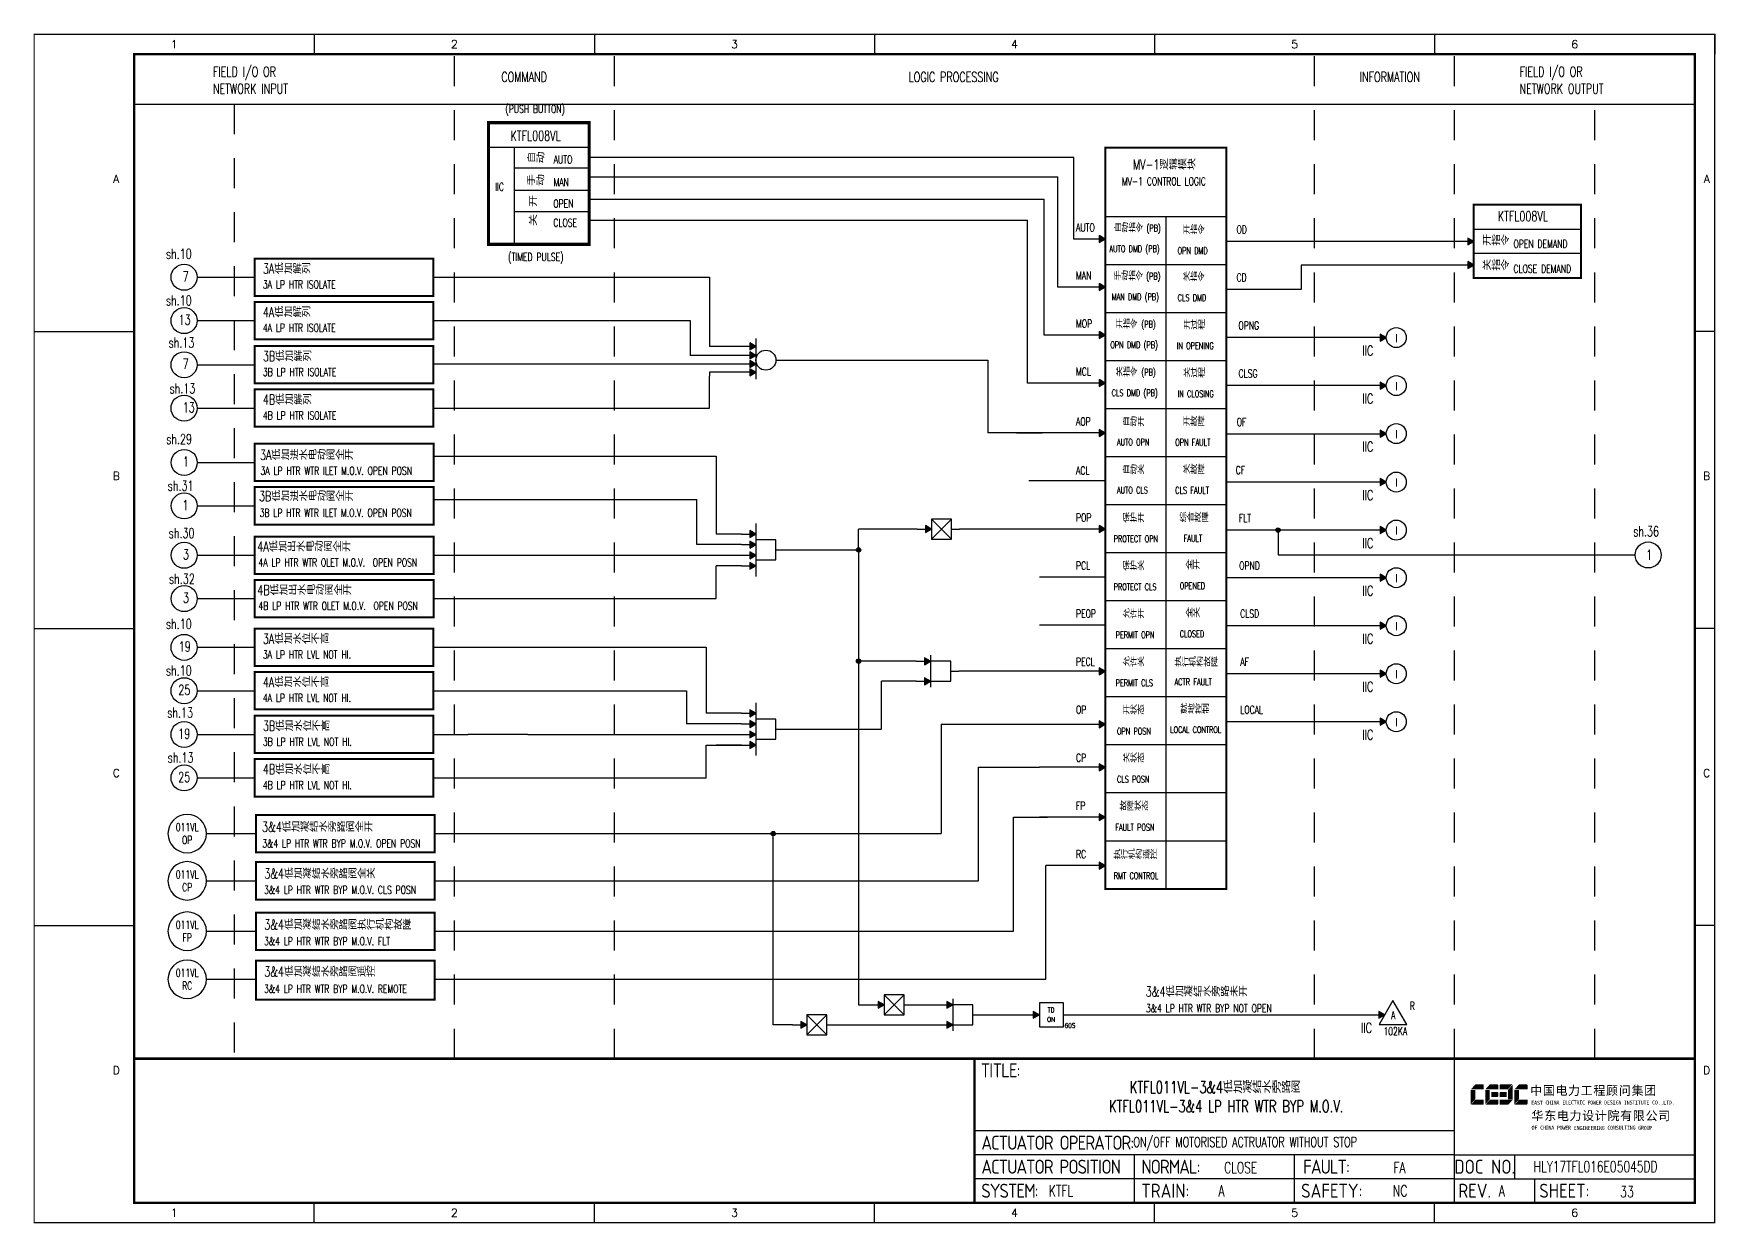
# Model space of a CAD drawing. Header units: millimetres. Extents: x 6586 to 9951, y 1074 to 5865.
# Drawn here: x 8610.6 to 9030.9, y 3551.6 to 3848.9 of the extents above; entities that cross this region are included whole.
import ezdxf
from ezdxf.enums import TextEntityAlignment as Align

# ---------------------------------------------------------------- set-up
doc = ezdxf.new("R2010")
doc.units = ezdxf.units.MM
doc.linetypes.add('DASHED', pattern=[0.75, 0.5, -0.25])
doc.linetypes.add('JIS_02_0.7', pattern=[1.35, 0.75, -0.6])
for name, color, linetype in [('BLOCK', 7, 'Continuous'), ('BORDER', 1, 'Continuous'), ('INSTRUMENT', 4, 'Continuous'), ('MLINE', 6, 'Continuous'), ('TITLE', 1, 'Continuous'), ('TK', 7, 'Continuous'), ('图框_外框线', 7, 'Continuous'), ('图框_标题栏文字', 6, 'Continuous')]:
    doc.layers.add(name, color=color, linetype=linetype)
doc.styles.add('DANIEL', font='COMPLEX', dxfattribs={"width": 0.7, "bigfont": 'GVFS'})
doc.styles.add('ecepdi', font='simhei.ttf', dxfattribs={"width": 0.9})
doc.styles.get("Standard").update_dxf_attribs({"font": 'romans.shx', "width": 0.7, "bigfont": '@0hztxta.shx'})
doc.styles.add('工程字', font='gbenor.shx', dxfattribs={"bigfont": 'gbcbig.shx'})

# ---------------------------------------------------------------- blocks, each defined once
blk = doc.blocks.new('INS00')
at = {"layer": 'INSTRUMENT', "color": 0}
blk.add_lwpolyline([(6, 0, 1), (-6, 0, 1)], format="xyb", close=True, dxfattribs=at)
at = {"layer": 'INSTRUMENT', "flags": 1}
for tag, p in [('INSNAM', (0, 9)), ('INSDGN', (0, -9)), ('INSSUP', (0, -15)), ('INSTYP', (0, -12)), ('INSMAN', (0, -18)), ('INSREM', (0, -21))]:
    blk.add_attdef(tag, text='', height=3, dxfattribs=at).set_placement(p, align=Align.TOP_CENTER)
at = {"layer": 'INSTRUMENT', "width": 0.7}
for tag, p in [('INSHH', (6, 3.5)), ('INSL', (6, -3)), ('INSLL', (6, -6))]:
    blk.add_attdef(tag, p, '', height=2.5, dxfattribs=at)
for tag, p in [('INSIDE', (0, 2)), ('INSSYS', (0, -2))]:
    blk.add_attdef(tag, text='', height=2.5, dxfattribs=at).set_placement(p, align=Align.MIDDLE)
at = {"layer": 'INSTRUMENT', "linetype": 'DASHED', "width": 0.7}
blk.add_attdef('INSH', (6, 0.5), '', height=2.5, dxfattribs=at)
blk = doc.blocks.new('TD ON')
at = {"layer": 'BORDER'}
blk.add_hatch(color=256, dxfattribs=at).paths.add_polyline_path([(2178.99, 3763.24), (2177.49, 3764.11), (2177.49, 3762.37)])
for p, q in [((2176.99, 3763.24), (2178.99, 3763.24)), ((2184.99, 3763.24), (2186.99, 3763.24))]:
    blk.add_line(p, q, dxfattribs=at)
for points in [[(2184.99, 3766.24), (2178.99, 3766.24), (2178.99, 3760.24), (2184.99, 3760.24)], [(2178.99, 3763.24), (2177.49, 3764.11), (2177.49, 3762.37)]]:
    blk.add_lwpolyline(points, close=True, dxfattribs=at)
at = {"layer": 'BORDER', "style": 'DANIEL', "width": 0.8}
for s, p in [('ON', (2181.94, 3762.09)), ('TD', (2181.94, 3764.43))]:
    blk.add_text(s, height=1.2, dxfattribs=at).set_placement(p, align=Align.MIDDLE)
blk = doc.blocks.new('A$C1E0003F3')
h = blk.add_hatch(color=152)
edge = h.paths.add_edge_path()
edge.add_ellipse((5.15, 4.41), major_axis=(0, 0.211), ratio=0.769231, start_angle=-90, end_angle=0)
edge.add_line((5.15, 4.62), (3.22, 4.62))
edge.add_line((3.22, 4.62), (2.09, 3.35))
edge.add_line((2.09, 3.35), (5.32, 3.35))
edge.add_line((5.32, 3.35), (5.32, 4.41))
h.paths.add_polyline_path([(3.22, 3.23), (2.09, 3.23), (2.09, -0.36), (3.22, 0.91)])
edge = h.paths.add_edge_path()
edge.add_line((5.32, 0.81), (3.27, 0.81))
edge.add_line((3.27, 0.81), (2.13, -0.46))
edge.add_line((2.13, -0.46), (5.15, -0.46))
edge.add_ellipse((5.15, -0.25), major_axis=(0, 0.211), ratio=0.769231, start_angle=180, end_angle=270)
edge.add_line((5.32, -0.25), (5.32, 0.81))
h = blk.add_hatch(color=152)
edge = h.paths.add_edge_path()
edge.add_ellipse((8.78, 4.41), major_axis=(0, 0.211), ratio=0.769231, start_angle=-90, end_angle=0)
edge.add_line((8.78, 4.62), (6.84, 4.62))
edge.add_line((6.84, 4.62), (5.71, 3.35))
edge.add_line((5.71, 3.35), (8.94, 3.35))
edge.add_line((8.94, 3.35), (8.94, 4.41))
h.paths.add_polyline_path([(6.84, 3.23), (5.71, 3.23), (5.71, -0.36), (6.84, 0.91)])
edge = h.paths.add_edge_path()
edge.add_ellipse((8.78, 2.49), major_axis=(0, 0.211), ratio=0.769231, start_angle=-90, end_angle=0)
edge.add_line((8.78, 2.7), (7.22, 2.7))
edge.add_line((7.22, 2.7), (7.22, 1.44))
edge.add_line((7.22, 1.44), (8.78, 1.44))
edge.add_ellipse((8.78, 1.65), major_axis=(0, 0.211), ratio=0.769231, start_angle=180, end_angle=270)
edge.add_line((8.94, 1.65), (8.94, 2.49))
edge = h.paths.add_edge_path()
edge.add_line((8.94, 0.81), (6.89, 0.81))
edge.add_line((6.89, 0.81), (5.75, -0.46))
edge.add_line((5.75, -0.46), (8.78, -0.46))
edge.add_ellipse((8.78, -0.25), major_axis=(0, 0.211), ratio=0.769231, start_angle=180, end_angle=270)
edge.add_line((8.94, -0.25), (8.94, 0.81))
h = blk.add_hatch(color=1)
edge = h.paths.add_edge_path()
edge.add_line((12.48, 4.62), (9.46, 4.62))
edge.add_ellipse((9.46, 4.41), major_axis=(0, 0.211), ratio=0.769231, start_angle=0, end_angle=90)
edge.add_line((9.3, 4.41), (9.3, 3.35))
edge.add_line((9.3, 3.35), (11.35, 3.35))
edge.add_line((11.35, 3.35), (12.48, 4.62))
h.paths.add_polyline_path([(12.57, 4.56), (11.38, 3.23), (11.38, 0.93), (12.57, 0.93)])
edge = h.paths.add_edge_path()
edge.add_line((11.03, 2.7), (9.46, 2.7))
edge.add_ellipse((9.46, 2.49), major_axis=(0, 0.211), ratio=0.769231, start_angle=0, end_angle=90)
edge.add_line((9.3, 2.49), (9.3, 1.65))
edge.add_ellipse((9.46, 1.65), major_axis=(0, 0.211), ratio=0.769231, start_angle=90, end_angle=180)
edge.add_line((9.46, 1.44), (11.03, 1.44))
edge.add_line((11.03, 1.44), (11.03, 2.7))
h = blk.add_hatch(color=152)
edge = h.paths.add_edge_path()
edge.add_ellipse((16.11, 4.41), major_axis=(0, 0.211), ratio=0.769231, start_angle=-90, end_angle=0)
edge.add_line((16.11, 4.62), (14.14, 4.62))
edge.add_line((14.14, 4.62), (13, 3.35))
edge.add_line((13, 3.35), (16.27, 3.35))
edge.add_line((16.27, 3.35), (16.27, 4.41))
h.paths.add_polyline_path([(14.14, 3.23), (13, 3.23), (13, -0.36), (14.14, 0.91)])
edge = h.paths.add_edge_path()
edge.add_line((16.27, 0.81), (14.18, 0.81))
edge.add_line((14.18, 0.81), (13.04, -0.46))
edge.add_line((13.04, -0.46), (16.03, -0.46))
edge.add_ellipse((16.03, -0.15), major_axis=(0, 0.316), ratio=0.769231, start_angle=180, end_angle=270)
edge.add_line((16.27, -0.15), (16.27, 0.81))
h = blk.add_hatch(color=1)
edge = h.paths.add_edge_path()
edge.add_line((12.58, 0.79), (9.3, 0.79))
edge.add_line((9.3, 0.79), (9.3, -0.27))
edge.add_ellipse((9.46, -0.27), major_axis=(0, 0.211), ratio=0.769231, start_angle=90, end_angle=180)
edge.add_line((9.46, -0.48), (11.43, -0.48))
edge.add_line((11.43, -0.48), (12.58, 0.79))
at = {"layer": 'TITLE', "color": 7, "style": 'ecepdi'}
for s, p in [('中', (16.92, 1.94)), ('国', (20.09, 2)), ('电', (23.25, 1.99)), ('力', (26.39, 1.96)), ('程', (32.71, 1.98)), ('顾', (35.9, 1.98)), ('问', (39.09, 1.94)), ('集', (42.26, 1.98)), ('团', (45.42, 2.01)), ('工', (29.53, 1.95)), ('华', (17.24, -4.31)), ('东', (20.45, -4.29)), ('电', (23.62, -4.35)), ('力', (26.75, -4.32)), ('设', (29.92, -4.3)), ('计', (33.05, -4.31)), ('院', (36.26, -4.29)), ('有', (39.41, -4.29)), ('限', (42.57, -4.32)), ('公', (45.78, -4.38)), ('司', (48.91, -4.35))]:
    blk.add_text(s, height=2.2, dxfattribs=at).set_placement(p)
at = {"layer": 'TITLE', "color": 7, "style": 'ecepdi', "width": 0.975}
for s, p in [('E', (17.58, 0.02)), ('A', (18.29, 0.03)), ('S', (19, 0.03)), ('T', (19.7, 0.03)), ('C', (21.1, 0.09)), ('H', (21.77, 0.09)), ('I', (22.46, 0.09)), ('N', (23.17, 0.1)), ('A', (23.86, 0.1)), ('E', (25.35, 0.09)), ('L', (26.05, 0.11)), ('E', (26.76, 0.1)), ('C', (27.46, 0.12)), ('T', (28.18, 0.11)), ('R', (28.87, 0.1)), ('I', (29.57, 0.11)), ('C', (30.28, 0.1)), ('P', (31.64, 0.09)), ('O', (32.32, 0.08)), ('W', (33.03, 0.08)), ('E', (33.72, 0.08)), ('R', (34.42, 0.09)), ('D', (35.81, 0.1)), ('E', (36.52, 0.1)), ('S', (37.2, 0.1)), ('I', (37.91, 0.09)), ('G', (38.68, 0.11)), ('N', (39.38, 0.09)), ('I', (40.72, 0.07)), ('N', (41.43, 0.08)), ('S', (42.14, 0.08)), ('T', (42.83, 0.08)), ('I', (43.52, 0.09)), ('T', (44.22, 0.07)), ('U', (44.93, 0.07)), ('T', (45.63, 0.08)), ('E', (46.34, 0.09)), ('C', (47.76, 0.11)), ('O', (48.48, 0.1)), ('L', (50.56, 0.1)), ('T', (51.27, 0.1)), ('D', (51.96, 0.1)), ('.', (49.23, 0.1)), (',', (49.87, 0.1)), ('.', (52.72, 0.11)), ('O', (17.67, -6.18)), ('OF', (18.01, -6.2)), ('F', (18.37, -6.2)), ('C', (19.8, -6.19)), ('H', (20.47, -6.19)), ('I', (21.15, -6.19)), ('N', (21.87, -6.18)), ('A', (22.56, -6.18)), ('P', (23.98, -6.2)), ('O', (24.66, -6.21)), ('W', (25.36, -6.21)), ('E', (26.06, -6.21)), ('R', (26.75, -6.2)), ('E', (28.19, -6.24)), ('N', (28.91, -6.27)), ('G', (29.62, -6.26)), ('I', (30.32, -6.27)), ('N', (31.02, -6.27)), ('E', (31.7, -6.28)), ('E', (32.41, -6.27)), ('R', (33.1, -6.24)), ('I', (33.81, -6.24)), ('N', (34.51, -6.26)), ('G', (35.2, -6.24)), ('C', (36.61, -6.19)), ('O', (37.3, -6.21)), ('N', (38, -6.2)), ('S', (38.71, -6.21)), ('U', (39.41, -6.18)), ('L', (40.11, -6.18)), ('T', (40.81, -6.19)), ('I', (41.51, -6.21)), ('N', (42.2, -6.21)), ('G', (42.91, -6.17)), ('G', (44.29, -6.2)), ('R', (45, -6.21)), ('O', (45.69, -6.22)), ('U', (46.39, -6.2)), ('P', (47.1, -6.23))]:
    blk.add_text(s, height=1, dxfattribs=at).set_placement(p, align=Align.MIDDLE_CENTER)
blk = doc.blocks.new('A$C57484896')
for p, q in [((70, 297), (70, 292)), ((140, 297), (140, 292)), ((210, 297), (210, 292)), ((280, 297), (280, 292)), ((350, 297), (350, 292)), ((420, 297), (420, 292)), ((0, 222.75), (25, 222.75)), ((420, 222.75), (415, 222.75)), ((0, 148.5), (25, 148.5)), ((420, 148.5), (415, 148.5)), ((0, 74.25), (25, 74.25)), ((420, 74.25), (415, 74.25)), ((70, 0), (70, 5)), ((140, 0), (140, 5)), ((210, 0), (210, 5)), ((280, 0), (280, 5)), ((350, 0), (350, 5))]:
    blk.add_line(p, q)
at = {"layer": 'MLINE', "linetype": 'JIS_02_0.7', "ltscale": 10}
for p, q in [((105, 41), (105, 292)), ((145, 41), (145, 292)), ((320, 41), (320, 292)), ((355, 41), (355, 292)), ((50, 279.56), (50, 41)), ((390, 41), (390, 279.56))]:
    blk.add_line(p, q, dxfattribs=at)
at = {"layer": 'MLINE'}
blk.add_line((25, 279.56), (415, 279.56), dxfattribs=at)
at = {"layer": '图框_外框线'}
for p, q in [((355, 5), (355, 41)), ((355, 23), (235, 23)), ((355, 17), (235, 17)), ((275, 11), (275, 17)), ((315, 11), (315, 17)), ((355, 17), (415, 17)), ((370, 11), (370, 17)), ((355, 11), (235, 11)), ((355, 11), (235, 11)), ((275, 5), (275, 11)), ((315, 5), (315, 11)), ((355, 11), (415, 11)), ((375, 5), (375, 11))]:
    blk.add_line(p, q, dxfattribs=at)
for points, const_width in [([(0, 0), (420, 0), (420, 297), (0, 297)], 0.3), ([(25, 5), (415, 5), (415, 292), (25, 292)], 0.6)]:
    blk.add_lwpolyline(points, close=True, dxfattribs=dict(at, const_width=const_width))
at = {"layer": '图框_外框线', "const_width": 0.6}
blk.add_lwpolyline([(235, 41), (25, 41)], dxfattribs=at)
at = {"layer": '图框_外框线'}
blk.add_lwpolyline([(415, 41, 0.6, 0.6, 0), (235, 41, 0.6, 0.6, 0), (235, 5, 0, 0, 0)], format="xyseb", dxfattribs=at)
blk.add_blockref('A$C1E0003F3', (356.94, 29.95))
at = {"layer": 'MLINE', "char_height": 2.5, "width": 31.8959, "attachment_point": 1}
for s, insert in [('FIELD I/O OR', (44.67, 288.89)), ('COMMAND', (116.74, 287.58)), ('LOGIC PROCESSING', (218.52, 287.58)), ('INFORMATION', (331.25, 287.58)), ('FIELD I/O OR', (371.22, 288.89)), ('NETWORK INPUT', (44.67, 284.64)), ('NETWORK OUTPUT', (371.22, 284.64))]:
    blk.add_mtext(s, dxfattribs=dict(at, insert=insert))
at = {"layer": 'TK', "color": 3}
for s, p in [('1', (35, 294.5)), ('2', (105, 294.5)), ('3', (175, 294.5)), ('4', (245, 294.5)), ('5', (315, 294.5)), ('6', (385, 294.5)), ('1', (35, 2.5)), ('2', (105, 2.5)), ('3', (175, 2.5)), ('4', (245, 2.5)), ('5', (315, 2.5)), ('6', (385, 2.5))]:
    blk.add_text(s, height=2, dxfattribs=at).set_placement(p, align=Align.MIDDLE)
for s, p in [('A', (20.5, 259.88)), ('A', (418, 259.88)), ('B', (20.5, 185.62)), ('B', (418, 185.62)), ('C', (20.5, 111.38)), ('C', (418, 111.38)), ('D', (20.5, 37.12)), ('D', (418, 37.12))]:
    blk.add_text(s, height=2, dxfattribs=at).set_placement(p, align=Align.CENTER)
at = {"layer": '图框_标题栏文字', "char_height": 3.5, "style": '工程字'}
for s, insert, width, attachment_point in [('{\\T0.9; TITLE:}', (234.86, 38.09), 14.2249, 4), ('{\\T0.9; ACTUATOR OPERATOR:}', (235, 20), 40, 4), ('{\\T0.9; ACTUATOR POSITION}', (235, 14), 45, 4), ('{\\T0.9; NORMAL:}', (275, 14), 18.2557, 4), ('{\\T0.9; FAULT:}', (315.44, 14), 15, 4), ('DOC NO.', (362.5, 14), 15, 5), ('{\\T0.9; SYSTEM:}', (235, 8), 17.9526, 4), ('{\\T0.9; }TRAIN: ', (275, 8), 17.6638, 4), ('SAFETY:', (324.3, 8), 22.3993, 5), ('REV.', (360, 8), 10, 5), ('SHEET:', (382.42, 8), 20, 5)]:
    blk.add_mtext(s, dxfattribs=dict(at, insert=insert, width=width, attachment_point=attachment_point))

msp = doc.modelspace()

# ---------------------------------------------------------------- hatches: boundary and pattern name
for points in [[(8878.4, 3797.63), (8876.9, 3798.49), (8876.9, 3796.76)], [(8970.53, 3797), (8969.03, 3797.87), (8969.03, 3796.14)], [(8970.53, 3791.13), (8969.03, 3792), (8969.03, 3790.26)], [(8878.4, 3785.63), (8876.9, 3786.49), (8876.9, 3784.76)], [(8878.4, 3773.63), (8876.9, 3774.49), (8876.9, 3772.76)], [(8948.65, 3773), (8947.15, 3773.87), (8947.15, 3772.14)], [(8878.4, 3761.63), (8876.9, 3762.49), (8876.9, 3760.76)], [(8948.65, 3761), (8947.15, 3761.87), (8947.15, 3760.14)], [(8878.4, 3749.16), (8876.9, 3750.02), (8876.9, 3748.29)], [(8948.65, 3749), (8947.15, 3749.87), (8947.15, 3748.14)], [(8948.65, 3736.88), (8947.15, 3737.75), (8947.15, 3736.02)], [(8878.4, 3725.16), (8876.9, 3726.02), (8876.9, 3724.29)], [(8948.65, 3724.88), (8947.15, 3725.75), (8947.15, 3724.02)], [(8948.65, 3713), (8947.15, 3713.87), (8947.15, 3712.14)], [(8948.65, 3701), (8947.15, 3701.87), (8947.15, 3700.14)], [(8878.4, 3689.63), (8876.9, 3690.49), (8876.9, 3688.76)], [(8948.65, 3689), (8947.15, 3689.87), (8947.15, 3688.14)], [(8948.65, 3677), (8947.15, 3677.87), (8947.15, 3676.14)], [(8878.4, 3676.36), (8876.9, 3677.22), (8876.9, 3675.49)], [(8878.4, 3665.63), (8876.9, 3666.49), (8876.9, 3664.76)], [(8878.4, 3653.16), (8876.9, 3654.02), (8876.9, 3652.29)], [(8878.4, 3641.04), (8876.9, 3641.9), (8876.9, 3640.17)], [(8948.29, 3603.76), (8946.79, 3604.62), (8946.79, 3602.89)]]:
    msp.add_hatch(color=256).paths.add_polyline_path(points)
h = msp.add_hatch(color=256)
edge = h.paths.add_edge_path()
edge.add_arc((8921.6, 3724.9), 0.55, 0, 360)
h = msp.add_hatch(color=256)
edge = h.paths.add_edge_path()
edge.add_arc((8816.78, 3719.94), 0.55, 0, 360)
h = msp.add_hatch(color=256)
edge = h.paths.add_edge_path()
edge.add_arc((8816.78, 3692.13), 0.55, 0, 360)
h = msp.add_hatch(color=256)
edge = h.paths.add_edge_path()
edge.add_arc((8795.43, 3649.05), 0.55, 0, 360)
at = {"layer": 'BORDER'}
for points in [[(8791.1, 3770.8), (8789.6, 3771.66), (8789.6, 3769.93)], [(8791.1, 3768.54), (8789.6, 3769.4), (8789.6, 3767.67)], [(8791.1, 3766.39), (8789.6, 3767.26), (8789.6, 3765.53)], [(8791.1, 3764.32), (8789.6, 3765.18), (8789.6, 3763.45)], [(8791.07, 3723.9), (8789.57, 3724.77), (8789.57, 3723.03)], [(8834.99, 3725.16), (8833.49, 3726.02), (8833.49, 3724.29)], [(8791.07, 3721.25), (8789.57, 3722.12), (8789.57, 3720.39)], [(8791.07, 3718.61), (8789.57, 3719.47), (8789.57, 3717.74)], [(8791.07, 3715.96), (8789.57, 3716.83), (8789.57, 3715.1)], [(8834.78, 3692.13), (8833.28, 3692.99), (8833.28, 3691.26)], [(8834.78, 3687.13), (8833.28, 3687.99), (8833.28, 3686.26)], [(8791.07, 3679.11), (8789.57, 3679.97), (8789.57, 3678.24)], [(8791.07, 3676.46), (8789.57, 3677.33), (8789.57, 3675.6)], [(8791.07, 3673.82), (8789.57, 3674.68), (8789.57, 3672.95)], [(8791.07, 3671.17), (8789.57, 3672.04), (8789.57, 3670.3)], [(8823.18, 3606.26), (8821.68, 3607.12), (8821.68, 3605.39)], [(8840.35, 3606.26), (8838.85, 3607.12), (8838.85, 3605.39)], [(8803.83, 3601.26), (8802.33, 3602.12), (8802.33, 3600.39)], [(8840.35, 3601.26), (8838.85, 3602.12), (8838.85, 3600.39)]]:
    msp.add_hatch(color=256, dxfattribs=at).paths.add_polyline_path(points)

# ---------------------------------------------------------------- linework, layer by layer
for p, q in [((8724.27, 3826.72), (8724.27, 3796.3)), ((8749.43, 3826.72), (8749.43, 3796.3)), ((8724.27, 3820.6), (8749.43, 3820.6)), ((8730.69, 3820.6), (8730.66, 3796.3)), ((8870.57, 3817.99), (8749.43, 3817.99)), ((8870.57, 3797.63), (8870.57, 3817.99)), ((8878.4, 3803.28), (8878.4, 3820.46)), ((8878.4, 3820.46), (8908.68, 3820.46)), ((8908.68, 3803.28), (8908.68, 3820.46)), ((8730.66, 3815.45), (8749.41, 3815.45)), ((8749.43, 3813.19), (8866.55, 3813.19)), ((8866.55, 3785.63), (8866.55, 3813.19)), ((8730.66, 3809.87), (8749.41, 3809.87)), ((8730.66, 3804.5), (8749.41, 3804.5)), ((8749.43, 3807.61), (8863.13, 3807.61)), ((8863.13, 3773.63), (8863.13, 3807.61)), ((8749.43, 3802.37), (8859.02, 3802.37)), ((8859.02, 3761.63), (8859.02, 3802.37)), ((8878.4, 3803.28), (8908.68, 3803.28)), ((8893.54, 3803.28), (8893.54, 3635.17)), ((8970.53, 3800.05), (8997.31, 3800.05)), ((8970.53, 3800.05), (8997.31, 3800.05)), ((8749.43, 3796.3), (8724.27, 3796.3)), ((8730.66, 3796.3), (8749.43, 3796.3)), ((8878.4, 3797.63), (8870.57, 3797.63)), ((8969.03, 3797), (8908.68, 3797)), ((8878.4, 3791.28), (8908.68, 3791.28)), ((8969.03, 3791.13), (8927.35, 3791.13)), ((8927.35, 3791.13), (8927.35, 3785)), ((8970.53, 3794.11), (8997.31, 3794.11)), ((8651.44, 3788.08), (8665.81, 3788.08)), ((8710.49, 3788.08), (8752.05, 3788.08)), ((8752.05, 3788.08), (8779.52, 3788.08)), ((8779.52, 3788.08), (8779.52, 3770.8)), ((8970.53, 3787.91), (8997.31, 3787.91)), ((8970.53, 3787.91), (8997.31, 3787.91)), ((8710.49, 3783.41), (8665.81, 3783.41)), ((8868.61, 3785.63), (8866.55, 3785.63)), ((8878.4, 3785.63), (8868.61, 3785.63)), ((8927.35, 3785), (8908.68, 3785)), ((8878.4, 3779.28), (8908.68, 3779.28)), ((8651.44, 3777.24), (8665.81, 3777.24)), ((8710.49, 3777.24), (8747.18, 3777.24)), ((8747.18, 3777.24), (8774.65, 3777.24)), ((8774.65, 3777.24), (8774.65, 3768.54)), ((8787.51, 3770.8), (8779.52, 3770.8)), ((8878.4, 3773.63), (8863.13, 3773.63)), ((8923.29, 3773), (8908.68, 3773)), ((8947.15, 3773), (8908.68, 3773)), ((8651.44, 3766.21), (8665.81, 3766.21)), ((8787.51, 3766.39), (8710.49, 3766.39)), ((8787.51, 3768.54), (8774.65, 3768.54)), ((8798.1, 3767.36), (8849.07, 3767.36)), ((8849.07, 3767.36), (8849.07, 3749.16)), ((8878.4, 3767.28), (8908.68, 3767.28)), ((8787.51, 3764.32), (8779.52, 3764.32)), ((8779.52, 3764.32), (8779.52, 3763.38)), ((8779.52, 3755.37), (8779.52, 3763.38)), ((8710.49, 3761.54), (8665.81, 3761.54)), ((8863.13, 3761.63), (8859.02, 3761.63)), ((8878.4, 3761.63), (8863.13, 3761.63)), ((8923.29, 3761), (8908.68, 3761)), ((8947.15, 3761), (8908.68, 3761)), ((8651.44, 3755.37), (8665.81, 3755.37)), ((8710.49, 3755.37), (8779.52, 3755.37)), ((8878.4, 3755.28), (8908.68, 3755.28)), ((8710.49, 3750.7), (8665.81, 3750.7)), ((8878.4, 3749.16), (8849.07, 3749.16)), ((8856.23, 3749.16), (8862.63, 3749.16)), ((8947.15, 3748.88), (8908.68, 3748.88)), ((8651.48, 3741.79), (8665.85, 3741.79)), ((8710.53, 3743.4), (8781.17, 3743.4)), ((8781.17, 3743.4), (8781.17, 3723.9)), ((8878.4, 3743.28), (8908.68, 3743.28)), ((8710.53, 3737.12), (8665.85, 3737.12)), ((8878.4, 3737.16), (8859.33, 3737.16)), ((8947.15, 3736.88), (8908.68, 3736.88)), ((8710.53, 3732.56), (8776.31, 3732.56)), ((8776.31, 3721.25), (8776.31, 3732.56)), ((8651.48, 3730.95), (8665.85, 3730.95)), ((8878.4, 3731.28), (8908.68, 3731.28)), ((8787.48, 3723.9), (8781.17, 3723.9)), ((8816.78, 3719.94), (8816.78, 3725.16)), ((8831.4, 3725.16), (8816.78, 3725.16)), ((8878.4, 3725.16), (8841.99, 3725.16)), ((8923.29, 3724.88), (8908.68, 3724.88)), ((8947.15, 3724.88), (8908.68, 3724.88)), ((8921.6, 3724.9), (8921.6, 3718.67)), ((8787.48, 3721.25), (8776.31, 3721.25)), ((8798.07, 3719.94), (8816.78, 3719.94)), ((8816.78, 3719.94), (8816.78, 3677.09)), ((8651.48, 3718.61), (8665.85, 3718.61)), ((8710.53, 3718.61), (8787.48, 3718.61)), ((8787.48, 3715.96), (8781.17, 3715.96)), ((8781.17, 3707.77), (8781.17, 3715.96)), ((8878.4, 3719.28), (8908.68, 3719.28)), ((8921.6, 3718.67), (9010.84, 3718.67)), ((8710.53, 3713.94), (8665.85, 3713.94)), ((8878.4, 3713.16), (8861.95, 3713.16)), ((8923.29, 3713), (8908.68, 3713)), ((8947.15, 3713), (8908.68, 3713)), ((8651.48, 3707.77), (8665.85, 3707.77)), ((8710.53, 3707.77), (8781.17, 3707.77)), ((8878.4, 3707.28), (8908.68, 3707.28)), ((8710.53, 3703.1), (8665.85, 3703.1)), ((8878.4, 3701.16), (8861.95, 3701.16)), ((8923.29, 3701), (8908.68, 3701)), ((8947.15, 3701), (8908.68, 3701)), ((8651.44, 3695.6), (8665.81, 3695.6)), ((8710.49, 3695.6), (8724.1, 3695.6)), ((8724.1, 3695.6), (8778.67, 3695.6)), ((8778.67, 3695.6), (8778.67, 3679.11)), ((8878.4, 3695.28), (8908.68, 3695.28)), ((8710.49, 3690.93), (8665.81, 3690.93)), ((8831.19, 3692.13), (8816.78, 3692.13)), ((8822.52, 3675.15), (8822.52, 3687.13)), ((8831.19, 3687.13), (8822.52, 3687.13)), ((8861.95, 3689.63), (8841.78, 3689.63)), ((8878.4, 3689.63), (8861.95, 3689.63)), ((8923.29, 3689), (8908.68, 3689)), ((8947.15, 3689), (8908.68, 3689)), ((8651.44, 3684.76), (8665.81, 3684.76)), ((8710.49, 3684.76), (8719.23, 3684.76)), ((8719.23, 3684.76), (8773.8, 3684.76)), ((8773.8, 3684.76), (8773.8, 3676.46)), ((8878.4, 3683.28), (8908.68, 3683.28)), ((8787.48, 3679.11), (8778.67, 3679.11)), ((8816.78, 3677.74), (8816.78, 3607.03)), ((8651.44, 3673.82), (8665.81, 3673.82)), ((8710.49, 3673.82), (8719.23, 3673.82)), ((8734.1, 3673.82), (8719.23, 3673.82)), ((8734.1, 3673.82), (8787.48, 3673.82)), ((8787.48, 3676.46), (8773.8, 3676.46)), ((8798.07, 3675.15), (8822.52, 3675.15)), ((8837.44, 3676.36), (8878.4, 3676.36)), ((8837.44, 3676.36), (8837.44, 3649.05)), ((8923.29, 3677), (8908.68, 3677)), ((8947.15, 3677), (8908.68, 3677)), ((8778.67, 3662.97), (8778.67, 3671.17)), ((8778.67, 3671.17), (8787.48, 3671.17)), ((8787.48, 3671.17), (8781.17, 3671.17)), ((8878.4, 3671.28), (8908.68, 3671.28)), ((8710.49, 3669.15), (8665.81, 3669.15)), ((8846.75, 3637.24), (8846.75, 3665.63)), ((8846.75, 3665.63), (8861.95, 3665.63)), ((8878.4, 3665.63), (8861.95, 3665.63)), ((8651.44, 3662.97), (8665.81, 3662.97)), ((8710.49, 3662.97), (8724.1, 3662.97)), ((8724.1, 3662.97), (8778.67, 3662.97)), ((8710.49, 3658.3), (8665.81, 3658.3)), ((8878.4, 3659.28), (8908.68, 3659.28)), ((8855.51, 3653.16), (8863.98, 3653.16)), ((8855.51, 3624.66), (8855.51, 3653.16)), ((8878.4, 3653.16), (8861.95, 3653.16)), ((8653.77, 3649.05), (8666.16, 3649.05)), ((8710.84, 3649.05), (8837.44, 3649.05)), ((8795.43, 3601.26), (8795.43, 3649.05)), ((8710.84, 3644.38), (8666.16, 3644.38)), ((8878.4, 3647.28), (8908.68, 3647.28)), ((8863.6, 3612.65), (8863.6, 3641.04)), ((8876.9, 3641.04), (8863.6, 3641.04)), ((8653.77, 3637.24), (8666.16, 3637.24)), ((8710.84, 3637.24), (8846.75, 3637.24)), ((8710.84, 3632.57), (8666.16, 3632.57)), ((8653.77, 3624.66), (8666.16, 3624.66)), ((8710.84, 3624.66), (8855.51, 3624.66)), ((8710.84, 3619.99), (8666.16, 3619.99)), ((8653.77, 3612.65), (8666.16, 3612.65)), ((8710.84, 3612.65), (8863.6, 3612.65)), ((8710.84, 3607.57), (8666.16, 3607.57)), ((8816.78, 3607.03), (8816.78, 3606.25)), ((8816.78, 3606.25), (8819.59, 3606.26)), ((8830.18, 3606.26), (8836.76, 3606.26)), ((8847.35, 3603.76), (8859.94, 3603.76)), ((8869.94, 3603.76), (8946.79, 3603.76)), ((8800.24, 3601.26), (8795.43, 3601.26)), ((8810.83, 3601.26), (8836.76, 3601.26))]:
    msp.add_line(p, q)
for points, const_width in [([(8724.27, 3826.72), (8749.43, 3826.72), (8749.43, 3796.3), (8724.27, 3796.3), (8724.27, 3826.72)], 0.8), ([(8878.4, 3820.46), (8908.68, 3820.46), (8908.68, 3635.17), (8878.4, 3635.17), (8878.4, 3820.46)], 0.5), ([(8878.4, 3820.46), (8908.68, 3820.46), (8908.68, 3635.17), (8878.4, 3635.17), (8878.4, 3820.46)], 0.2), ([(8970.53, 3806.17), (8997.31, 3806.17), (8997.31, 3787.91), (8970.53, 3787.91), (8970.53, 3806.17)], 0.5), ([(8665.81, 3792.75), (8710.49, 3792.75), (8710.49, 3783.41), (8665.81, 3783.41), (8665.81, 3792.75)], 0.5), ([(8665.81, 3781.91), (8710.49, 3781.91), (8710.49, 3772.57), (8665.81, 3772.57), (8665.81, 3781.91)], 0.5), ([(8665.81, 3770.88), (8710.49, 3770.88), (8710.49, 3761.54), (8665.81, 3761.54), (8665.81, 3770.88)], 0.5), ([(8665.81, 3760.04), (8710.49, 3760.04), (8710.49, 3750.7), (8665.81, 3750.7), (8665.81, 3760.04)], 0.5), ([(8665.85, 3746.46), (8710.53, 3746.46), (8710.53, 3737.12), (8665.85, 3737.12), (8665.85, 3746.46)], 0.5), ([(8665.85, 3735.62), (8710.53, 3735.62), (8710.53, 3726.28), (8665.85, 3726.28), (8665.85, 3735.62)], 0.5), ([(8665.85, 3723.28), (8710.53, 3723.28), (8710.53, 3713.94), (8665.85, 3713.94), (8665.85, 3723.28)], 0.5), ([(8665.85, 3712.44), (8710.53, 3712.44), (8710.53, 3703.1), (8665.85, 3703.1), (8665.85, 3712.44)], 0.5), ([(8665.81, 3700.27), (8710.49, 3700.27), (8710.49, 3690.93), (8665.81, 3690.93), (8665.81, 3700.27)], 0.5), ([(8665.81, 3689.43), (8710.49, 3689.43), (8710.49, 3680.09), (8665.81, 3680.09), (8665.81, 3689.43)], 0.5), ([(8665.81, 3678.49), (8710.49, 3678.49), (8710.49, 3669.15), (8665.81, 3669.15), (8665.81, 3678.49)], 0.5), ([(8665.81, 3667.65), (8710.49, 3667.65), (8710.49, 3658.3), (8665.81, 3658.3), (8665.81, 3667.65)], 0.5), ([(8666.16, 3653.72), (8710.84, 3653.72), (8710.84, 3644.38), (8666.16, 3644.38), (8666.16, 3653.72)], 0.5), ([(8666.16, 3641.91), (8710.84, 3641.91), (8710.84, 3632.57), (8666.16, 3632.57), (8666.16, 3641.91)], 0.5), ([(8666.16, 3629.33), (8710.84, 3629.33), (8710.84, 3619.99), (8666.16, 3619.99), (8666.16, 3629.33)], 0.5), ([(8666.16, 3617.32), (8710.84, 3617.32), (8710.84, 3607.57), (8666.16, 3607.57), (8666.16, 3617.32)], 0.5)]:
    msp.add_lwpolyline(points, dxfattribs=dict(const_width=const_width))
msp.add_lwpolyline([(8970.53, 3787.91), (8970.53, 3806.17), (8997.31, 3806.17), (8997.31, 3787.91)])
msp.add_lwpolyline([(8970.53, 3787.91), (8970.53, 3806.17), (8997.31, 3806.17), (8997.31, 3787.91)])
for points in [[(8878.4, 3803.28), (8908.68, 3803.28), (8908.68, 3635.17), (8878.4, 3635.17)], [(8878.4, 3797.63), (8876.9, 3798.49), (8876.9, 3796.76)], [(8970.53, 3797), (8969.03, 3797.87), (8969.03, 3796.14)], [(8970.53, 3791.13), (8969.03, 3792), (8969.03, 3790.26)], [(8878.4, 3785.63), (8876.9, 3786.49), (8876.9, 3784.76)], [(8878.4, 3773.63), (8876.9, 3774.49), (8876.9, 3772.76)], [(8948.65, 3773), (8947.15, 3773.87), (8947.15, 3772.14)], [(8878.4, 3761.63), (8876.9, 3762.49), (8876.9, 3760.76)], [(8948.65, 3761), (8947.15, 3761.87), (8947.15, 3760.14)], [(8878.4, 3749.16), (8876.9, 3750.02), (8876.9, 3748.29)], [(8948.65, 3749), (8947.15, 3749.87), (8947.15, 3748.14)], [(8948.65, 3736.88), (8947.15, 3737.75), (8947.15, 3736.02)], [(8878.4, 3725.16), (8876.9, 3726.02), (8876.9, 3724.29)], [(8948.65, 3724.88), (8947.15, 3725.75), (8947.15, 3724.02)], [(8948.65, 3713), (8947.15, 3713.87), (8947.15, 3712.14)], [(8948.65, 3701), (8947.15, 3701.87), (8947.15, 3700.14)], [(8878.4, 3689.63), (8876.9, 3690.49), (8876.9, 3688.76)], [(8948.65, 3689), (8947.15, 3689.87), (8947.15, 3688.14)], [(8948.65, 3677), (8947.15, 3677.87), (8947.15, 3676.14)], [(8878.4, 3676.36), (8876.9, 3677.22), (8876.9, 3675.49)], [(8878.4, 3665.63), (8876.9, 3666.49), (8876.9, 3664.76)], [(8878.4, 3653.16), (8876.9, 3654.02), (8876.9, 3652.29)], [(8878.4, 3641.04), (8876.9, 3641.9), (8876.9, 3640.17)], [(8948.29, 3603.76), (8946.79, 3604.62), (8946.79, 3602.89)]]:
    msp.add_lwpolyline(points, close=True)
at = {"color": 1}
msp.add_lwpolyline([(8953.78, 3601.31), (8950.31, 3607.31), (8946.85, 3601.31)], close=True, dxfattribs=at)
for centre in [(8648.19, 3788.07), (8648.19, 3777.23), (8648.19, 3766.2), (8648.19, 3755.36), (8648.23, 3741.78), (8648.23, 3730.94), (8648.23, 3718.6), (9014.1, 3718.67), (8648.23, 3707.76), (8648.19, 3695.59), (8648.19, 3684.75), (8648.19, 3673.81), (8648.19, 3662.96)]:
    msp.add_circle(centre, 3.25, dxfattribs=at)
for centre, radius in [((8951.15, 3773), 2.5), ((8951.15, 3761), 2.5), ((8951.15, 3749), 2.5), ((8951.15, 3736.88), 2.5), ((8921.6, 3724.9), 0.55), ((8951.15, 3724.88), 2.5), ((8816.78, 3719.94), 0.55), ((8951.15, 3713), 2.5), ((8951.15, 3701), 2.5), ((8816.78, 3692.13), 0.55), ((8951.15, 3689), 2.5), ((8951.15, 3677), 2.5), ((8795.43, 3649.05), 0.55)]:
    msp.add_circle(centre, radius)
at = {"layer": 'BORDER'}
for p, q in [((8791.1, 3770.8), (8787.51, 3770.8)), ((8791.1, 3772.8), (8791.1, 3762.64)), ((8791.1, 3768.54), (8787.51, 3768.54)), ((8791.1, 3766.39), (8787.51, 3766.39)), ((8796.1, 3767.36), (8798.1, 3767.36)), ((8791.1, 3764.32), (8787.51, 3764.32)), ((8787.48, 3723.9), (8791.07, 3723.9)), ((8791.07, 3726.54), (8791.07, 3713.32)), ((8831.4, 3725.16), (8834.99, 3725.16)), ((8834.99, 3727.66), (8839.99, 3722.66)), ((8839.99, 3727.66), (8834.99, 3722.66)), ((8839.99, 3725.16), (8841.99, 3725.16)), ((8787.48, 3721.25), (8791.07, 3721.25)), ((8796.07, 3719.94), (8798.07, 3719.94)), ((8787.48, 3718.61), (8791.07, 3718.61)), ((8787.48, 3715.96), (8791.07, 3715.96)), ((8831.19, 3692.13), (8834.78, 3692.13)), ((8834.78, 3693.63), (8834.78, 3685.63)), ((8831.19, 3687.13), (8834.78, 3687.13)), ((8839.78, 3689.63), (8841.78, 3689.63)), ((8787.48, 3679.11), (8791.07, 3679.11)), ((8791.07, 3681.75), (8791.07, 3668.53)), ((8787.48, 3676.46), (8791.07, 3676.46)), ((8787.48, 3673.82), (8791.07, 3673.82)), ((8796.07, 3675.15), (8798.07, 3675.15)), ((8787.48, 3671.17), (8791.07, 3671.17)), ((8819.59, 3606.26), (8823.18, 3606.26)), ((8823.18, 3608.76), (8828.18, 3603.76)), ((8828.18, 3608.76), (8823.18, 3603.76)), ((8828.18, 3606.26), (8830.18, 3606.26)), ((8836.76, 3606.26), (8840.35, 3606.26)), ((8840.35, 3607.76), (8840.35, 3599.76)), ((8803.83, 3603.76), (8808.83, 3598.76)), ((8808.83, 3603.76), (8803.83, 3598.76)), ((8845.35, 3603.76), (8847.35, 3603.76)), ((8800.24, 3601.26), (8803.83, 3601.26)), ((8808.83, 3601.26), (8810.83, 3601.26)), ((8836.76, 3601.26), (8840.35, 3601.26))]:
    msp.add_line(p, q, dxfattribs=at)
for points in [[(8791.1, 3770.8), (8789.6, 3771.66), (8789.6, 3769.93)], [(8791.1, 3768.54), (8789.6, 3769.4), (8789.6, 3767.67)], [(8791.1, 3766.39), (8789.6, 3767.26), (8789.6, 3765.53)], [(8791.1, 3764.32), (8789.6, 3765.18), (8789.6, 3763.45)], [(8791.07, 3723.9), (8789.57, 3724.77), (8789.57, 3723.03)], [(8834.99, 3725.16), (8833.49, 3726.02), (8833.49, 3724.29)], [(8839.99, 3727.66), (8834.99, 3727.66), (8834.99, 3722.66), (8839.99, 3722.66)], [(8791.07, 3721.25), (8789.57, 3722.12), (8789.57, 3720.39)], [(8796.07, 3722.44), (8791.07, 3722.44), (8791.07, 3717.44), (8796.07, 3717.44)], [(8791.07, 3718.61), (8789.57, 3719.47), (8789.57, 3717.74)], [(8791.07, 3715.96), (8789.57, 3716.83), (8789.57, 3715.1)], [(8834.78, 3692.13), (8833.28, 3692.99), (8833.28, 3691.26)], [(8839.78, 3692.13), (8834.78, 3692.13), (8834.78, 3687.13), (8839.78, 3687.13)], [(8834.78, 3687.13), (8833.28, 3687.99), (8833.28, 3686.26)], [(8791.07, 3679.11), (8789.57, 3679.97), (8789.57, 3678.24)], [(8796.07, 3677.65), (8791.07, 3677.65), (8791.07, 3672.65), (8796.07, 3672.65)], [(8791.07, 3676.46), (8789.57, 3677.33), (8789.57, 3675.6)], [(8791.07, 3673.82), (8789.57, 3674.68), (8789.57, 3672.95)], [(8791.07, 3671.17), (8789.57, 3672.04), (8789.57, 3670.3)], [(8823.18, 3606.26), (8821.68, 3607.12), (8821.68, 3605.39)], [(8828.18, 3608.76), (8823.18, 3608.76), (8823.18, 3603.76), (8828.18, 3603.76)], [(8840.35, 3606.26), (8838.85, 3607.12), (8838.85, 3605.39)], [(8845.35, 3606.26), (8840.35, 3606.26), (8840.35, 3601.26), (8845.35, 3601.26)], [(8803.83, 3601.26), (8802.33, 3602.12), (8802.33, 3600.39)], [(8808.83, 3603.76), (8803.83, 3603.76), (8803.83, 3598.76), (8808.83, 3598.76)], [(8840.35, 3601.26), (8838.85, 3602.12), (8838.85, 3600.39)]]:
    msp.add_lwpolyline(points, close=True, dxfattribs=at)
msp.add_circle((8793.6, 3767.36), 2.5, dxfattribs=at)

# ---------------------------------------------------------------- block references
for name, p in [('A$C57484896', (8610.74, 3551.8)), ('TD ON', (6682.95, -159.48))]:
    msp.add_blockref(name, p)
at = {"layer": 'MLINE', "xscale": 0.7999999999992724, "yscale": 0.7999999999992724, "zscale": 0.7999999999992724}
for p, values in [((8648.97, 3649.05), {'INSIDE': '011VL', 'INSSYS': 'OP'}), ((8648.97, 3637.24), {'INSIDE': '011VL', 'INSSYS': 'CP'}), ((8648.97, 3624.66), {'INSIDE': '011VL', 'INSSYS': 'FP'}), ((8648.97, 3612.65), {'INSIDE': '011VL', 'INSSYS': 'RC'})]:
    msp.add_blockref('INS00', p, dxfattribs=at).add_auto_attribs(values)

# ---------------------------------------------------------------- texts
at = {"width": 0.7}
for p in [(8951.18, 3771.88), (8951.18, 3759.88), (8951.18, 3747.88), (8951.18, 3735.76), (8951.18, 3723.76), (8951.18, 3711.88), (8951.18, 3699.88), (8951.18, 3687.88), (8951.18, 3675.88)]:
    msp.add_text('I', height=2, dxfattribs=at).set_placement(p, align=Align.CENTER)
at = {"color": 1, "width": 0.7}
msp.add_text('A', height=2, dxfattribs=at).set_placement((8950.4, 3602.68), align=Align.CENTER)
at = {"width": 0.7}
for s, p in [('KTFL011VL-3&4低加凝结水旁路阀', (8884.55, 3584.19)), ('KTFL011VL-3&4 LP HTR WTR BYP M.O.V.  ', (8879.35, 3579.4))]:
    msp.add_text(s, height=3, dxfattribs=at).set_placement(p)
at = {"attachment_point": 1}
for s, insert, char_height, width in [('(PUSH BUTTON)', (8728.49, 3831.12), 2, 72.978), ('KTFL008VL', (8729.78, 3824.69), 2.5, 73.0067), ('自动', (8733.79, 3819.13), 2.5, 73.0067), ('AUTO', (8740.56, 3818.51), 2, 73.0067), ('MV-1逻辑模块', (8885.35, 3817.5), 2.5, 73.0067), ('手动', (8733.76, 3813.51), 2.5, 73.0067), ('MAN', (8740.53, 3812.81), 2, 73.0067), ('MV-1 CONTROL LOGIC', (8882.57, 3813.04), 2, 48.5204), ('IIC', (8725.91, 3811.68), 2, 73.0067), ('开', (8734.22, 3808.27), 2.5, 73.0067), ('关', (8734.22, 3803.5), 2.5, 73.0067), ('OPEN', (8740.48, 3807.47), 2, 73.0067), ('KTFL008VL', (8976.53, 3804.58), 2.5, 73.0067), ('CLOSE', (8740.48, 3802.71), 2, 73.0067), ('AUTO', (8871.11, 3801.48), 2, 73.0067), ('AUTO', (8871.11, 3801.48), 2, 73.0067), ('自动指令', (8880.57, 3801.29), 2, 73.0067), ('(PB)', (8888.73, 3801.19), 1.7, 73.0067), ('开指令', (8897.8, 3800.82), 2, 73.0067), ('OD', (8911.22, 3801.01), 2, 73.0067), ('AUTO DMD (PB)', (8879.47, 3796.03), 1.7, 73.0067), ('OPN DMD', (8896.51, 3795.56), 1.7, 73.0067), ('开指令', (8972.6, 3798.54), 2.5, 73.0067), ('OPEN DEMAND', (8980.44, 3797.41), 2, 73.0067), ('sh.10', (8643.67, 3795.17), 2.5, 73.0067), ('3A低加解列', (8667.89, 3791.47), 2.5, 73.0067), ('(TIMED PULSE)', (8729.17, 3794.14), 2, 73.0067), ('关指令', (8972.6, 3792.32), 2.5, 73.0067), ('CLOSE DEMAND', (8980.44, 3791.19), 2, 73.0067), ('7', (8647.85, 3789.53), 2.5, 73.0067), ('3A LP HTR ISOLATE', (8667.89, 3787.26), 2, 73.0067), ('MAN', (8871.11, 3789.48), 2, 73.0067), ('MAN', (8871.11, 3789.48), 2, 73.0067), ('手动指令', (8880.55, 3789.29), 2, 73.0067), ('(PB)', (8888.65, 3789.19), 1.7, 73.0067), ('关指令', (8897.8, 3789.05), 2, 73.0067), ('CD', (8911.22, 3789.01), 2, 73.0067), ('sh.10', (8643.67, 3783.53), 2.5, 73.0067), ('MAN DMD (PB)', (8880.01, 3784.03), 1.7, 73.0067), ('CLS DMD', (8896.51, 3783.8), 1.7, 73.0067), ('13', (8646.84, 3778.71), 2.5, 73.0067), ('4A低加解列', (8667.89, 3780.63), 2.5, 73.0067), ('4A LP HTR ISOLATE', (8667.89, 3776.42), 2, 73.0067), ('MOP', (8871.11, 3777.48), 2, 73.0067), ('MOP', (8871.11, 3777.48), 2, 73.0067), ('开指令', (8880.97, 3777.29), 2, 73.0067), ('(PB)', (8887.45, 3777.19), 1.7, 73.0067), ('开过程', (8897.89, 3777.05), 2, 73.0067), ('OPNG', (8911.7, 3777.01), 2, 73.0067), ('sh.13', (8644.31, 3772.98), 2.5, 73.0067), ('OPN DMD (PB)', (8879.69, 3772.03), 1.7, 73.0067), ('IN OPENING', (8896.28, 3771.8), 1.7, 73.0067), ('IIC', (8942.64, 3771), 2.5, 4.5039), ('7', (8647.85, 3767.66), 2.5, 73.0067), ('3B低加解列', (8667.89, 3769.6), 2.5, 73.0067), ('3B LP HTR ISOLATE', (8667.89, 3765.39), 2, 73.0067), ('MCL', (8871.11, 3765.48), 2, 73.0067), ('MCL', (8871.11, 3765.48), 2, 73.0067), ('关指令', (8880.97, 3765.29), 2, 73.0067), ('(PB)', (8887.45, 3765.19), 1.7, 73.0067), ('关过程', (8897.89, 3765.05), 2, 73.0067), ('CLSG', (8911.73, 3765.01), 2, 73.0067), ('sh.13', (8644.55, 3761.56), 2.5, 73.0067), ('4B低加解列', (8667.89, 3758.76), 2.5, 73.0067), ('CLS DMD (PB)', (8880.02, 3760.03), 1.7, 73.0067), ('IN CLOSING', (8896.5, 3759.8), 1.7, 73.0067), ('IIC', (8942.64, 3759), 2.5, 4.5039), ('13', (8647.85, 3756.81), 2.5, 73.0067), ('4B LP HTR ISOLATE', (8667.89, 3754.55), 2, 73.0067), ('AOP', (8871.11, 3753.01), 2, 73.0067), ('自动开', (8882.73, 3752.82), 2, 73.0067), ('开故障', (8897.8, 3752.93), 2, 73.0067), ('OF', (8911.28, 3752.89), 2, 73.0067), ('sh.29', (8643.71, 3748.88), 2.5, 73.0067), ('3A低加进水电动阀全开', (8667.16, 3744.92), 2.5, 73.0067), ('AUTO OPN', (8881.33, 3747.72), 1.7, 73.0067), ('OPN FAULT', (8895.92, 3747.68), 1.7, 73.0067), ('IIC', (8942.64, 3747), 2.5, 4.5039), ('1', (8647.9, 3743.24), 2.5, 73.0067), ('3A LP HTR WTR ILET M.O.V. OPEN POSN', (8667.3, 3740.71), 2, 73.0067), ('ACL', (8871.11, 3740.77), 2, 73.0067), ('自动关', (8882.73, 3740.82), 2, 73.0067), ('关故障', (8897.8, 3740.93), 2, 73.0067), ('CF', (8911.02, 3740.89), 2, 73.0067), ('sh.31', (8644.1, 3737.24), 2.5, 73.0067), ('1', (8647.77, 3732.36), 2.5, 73.0067), ('3B低加进水电动阀全开', (8666.94, 3734.63), 2.5, 73.0067), ('AUTO CLS', (8881.33, 3735.72), 1.7, 73.0067), ('CLS FAULT', (8895.92, 3735.68), 1.7, 73.0067), ('IIC', (8942.64, 3734.88), 2.5, 4.5039), ('3B LP HTR WTR ILET M.O.V. OPEN POSN', (8667.08, 3730.2), 2, 73.0067), ('POP', (8871.11, 3729.01), 2, 73.0067), ('保护开', (8882.73, 3728.82), 2, 73.0067), ('综合故障', (8896.95, 3728.93), 2, 73.0067), ('FLT', (8911.83, 3728.89), 2, 73.0067), ('sh.30', (8644.35, 3725.38), 2.5, 73.0067), ('sh.36', (9010.35, 3725.83), 2.5, 73.0067), ('3', (8647.9, 3720.06), 2.5, 73.0067), ('4A低加出水电动阀全开', (8666.5, 3722), 2.5, 73.0067), ('PROTECT OPN', (8880.52, 3723.56), 1.7, 73.0067), ('FAULT', (8898.01, 3723.68), 1.7, 73.0067), ('IIC', (8942.64, 3722.88), 2.5, 4.5039), ('1', (9013.57, 3719.93), 2.5, 73.0067), ('4A LP HTR WTR OLET M.O.V.  OPEN POSN', (8666.79, 3717.79), 2, 73.0067), ('PCL', (8871.11, 3717.01), 2, 73.0067), ('保护关', (8882.73, 3716.82), 2, 73.0067), ('全开', (8898.45, 3717.05), 2, 73.0067), ('OPND', (8911.9, 3717.01), 2, 73.0067), ('sh.32', (8644.43, 3713.96), 2.5, 73.0067), ('4B低加出水电动阀全开', (8666.52, 3711.16), 2.5, 73.0067), ('PROTECT CLS', (8880.52, 3711.56), 1.7, 73.0067), ('OPENED', (8897.03, 3711.8), 1.7, 73.0067), ('3', (8647.9, 3709.22), 2.5, 73.0067), ('IIC', (8942.64, 3711), 2.5, 4.5039), ('4B LP HTR WTR OLET M.O.V.  OPEN POSN', (8666.8, 3706.95), 2, 73.0067), ('PEOP', (8871.11, 3705.01), 2, 73.0067), ('允许开', (8882.73, 3704.82), 2, 73.0067), ('全关', (8898.45, 3705.05), 2, 73.0067), ('CLSD', (8912.13, 3705.01), 2, 73.0067), ('sh.10', (8643.67, 3702.68), 2.5, 73.0067), ('3A低加水位不高', (8667.89, 3698.99), 2.5, 73.0067), ('PERMIT OPN', (8881.01, 3699.56), 1.7, 73.0067), ('CLOSED', (8897.03, 3699.8), 1.7, 73.0067), ('IIC', (8942.64, 3699), 2.5, 4.5039), ('19', (8646.87, 3697.05), 2.5, 73.0067), ('3A LP HTR LVL NOT HI.', (8667.89, 3694.78), 2, 73.0067), ('sh.10', (8643.67, 3691.05), 2.5, 73.0067), ('PECL', (8871.11, 3693.01), 2, 73.0067), ('允许关', (8882.73, 3692.82), 2, 73.0067), ('执行机构故障', (8895.65, 3692.82), 2, 73.0067), ('AF', (8912.16, 3693.01), 2, 73.0067), ('25', (8646.74, 3686.21), 2.5, 73.0067), ('4A低加水位不高', (8667.89, 3688.15), 2.5, 73.0067), ('PERMIT CLS', (8881.01, 3687.56), 1.7, 73.0067), ('ACTR FAULT', (8895.72, 3687.8), 1.7, 73.0067), ('IIC', (8942.64, 3687), 2.5, 4.5039), ('4A LP HTR LVL NOT HI.', (8667.89, 3683.94), 2, 73.0067), ('sh.13', (8643.96, 3680.53), 2.5, 73.0067), ('OP', (8871.11, 3681.01), 2, 73.0067), ('开状态', (8882.73, 3680.82), 2, 73.0067), ('就地控制', (8897.14, 3681.05), 2, 73.0067), ('LOCAL', (8912.16, 3681.01), 2, 73.0067), ('19', (8646.72, 3675.26), 2.5, 73.0067), ('3B低加水位不高', (8667.89, 3677.21), 2.5, 73.0067), ('OPN POSN', (8881.35, 3675.48), 1.7, 73.0067), ('LOCAL CONTROL', (8894.64, 3675.8), 1.6, 73.0067), ('IIC', (8942.64, 3675), 2.5, 4.5039), ('sh.13', (8644.1, 3669.28), 2.5, 73.0067), ('3B LP HTR LVL NOT HI.', (8667.89, 3673), 2, 73.0067), ('4B低加水位不高', (8667.89, 3666.37), 2.5, 73.0067), ('CP', (8871.11, 3669.01), 2, 73.0067), ('关状态', (8882.73, 3668.82), 2, 73.0067), ('25', (8646.72, 3664.42), 2.5, 73.0067), ('4B LP HTR LVL NOT HI.', (8667.89, 3662.16), 2, 73.0067), ('CLS POSN', (8881.35, 3663.48), 1.7, 73.0067), ('FP', (8871.11, 3657.01), 2, 73.0067), ('故障状态', (8881.96, 3656.82), 2, 73.0067), ('3&4低加凝结水旁路阀全开', (8667.67, 3651.99), 2.5, 73.0067), ('FAULT POSN', (8880.92, 3651.48), 1.7, 73.0067), ('3&4 LP HTR WTR BYP M.O.V. OPEN POSN', (8667.75, 3647.59), 2, 73.0067), ('RC', (8871.11, 3644.89), 2, 73.0067), ('执行机构遥控', (8880.43, 3644.7), 2, 73.0067), ('3&4低加凝结水旁路阀全关', (8668.24, 3640.3), 2.5, 73.0067), ('3&4 LP HTR WTR BYP M.O.V. CLS POSN', (8668.18, 3635.97), 2, 73.0067), ('RMT CONTROL', (8880.56, 3639.36), 1.7, 73.0067), ('3&4低加凝结水旁路阀执行机构故障', (8668.24, 3627.55), 2.5, 73.0067), ('3&4 LP HTR WTR BYP M.O.V. FLT', (8668.18, 3623.15), 2, 73.0067), ('3&4低加凝结水旁路阀遥控', (8668.24, 3615.8), 2.5, 73.0067), ('3&4 LP HTR WTR BYP M.O.V. REMOTE', (8668.18, 3611.24), 2, 73.0067), ('3&4低加凝结水旁路未开', (8888.53, 3610.83), 2.5, 73.0067), ('R', (8954.53, 3607), 2, 73.0067), ('IIC', (8942.29, 3601.76), 2.5, 4.5039), ('102KA', (8947.94, 3600.66), 2, 73.0067), ('ON/OFF MOTORISED ACTRUATOR WITHOUT STOP ', (8885.45, 3573.22), 2.5, 88.199), ('CLOSE', (8908.09, 3566.97), 2.8, 8.5983), ('FA', (8950.44, 3566.97), 2.8, 8.5983), ('KTFL', (8864.34, 3561.19), 2.8, 8.5983), ('A', (8906.73, 3561.16), 2.8, 8.5983), ('NC', (8950.31, 3561.16), 2.8, 8.5983), ('A', (8976.76, 3561.16), 2.8, 8.5983)]:
    msp.add_mtext(s, dxfattribs=dict(at, insert=insert, char_height=char_height, width=width))
at = {"color": 0, "insert": (8888.59, 3606.39), "char_height": 2, "width": 77.4482, "attachment_point": 1}
msp.add_mtext('3&4 LP HTR WTR BYP NOT OPEN', dxfattribs=at)
at = {"width": 0.7}
for tag, p, s in [('HLY17TFL016E05045DD', (8985.48, 3564.42), ''), ('33', (9007.13, 3558.16), '1')]:
    msp.add_attdef(tag, p, s, height=2.8, dxfattribs=at)
at = {"layer": 'BLOCK', "style": 'DANIEL', "width": 0.8}
msp.add_text('60S', height=1.2, dxfattribs=at).set_placement((8869.61, 3601.08), align=Align.MIDDLE)

doc.saveas('drawing.dxf')
